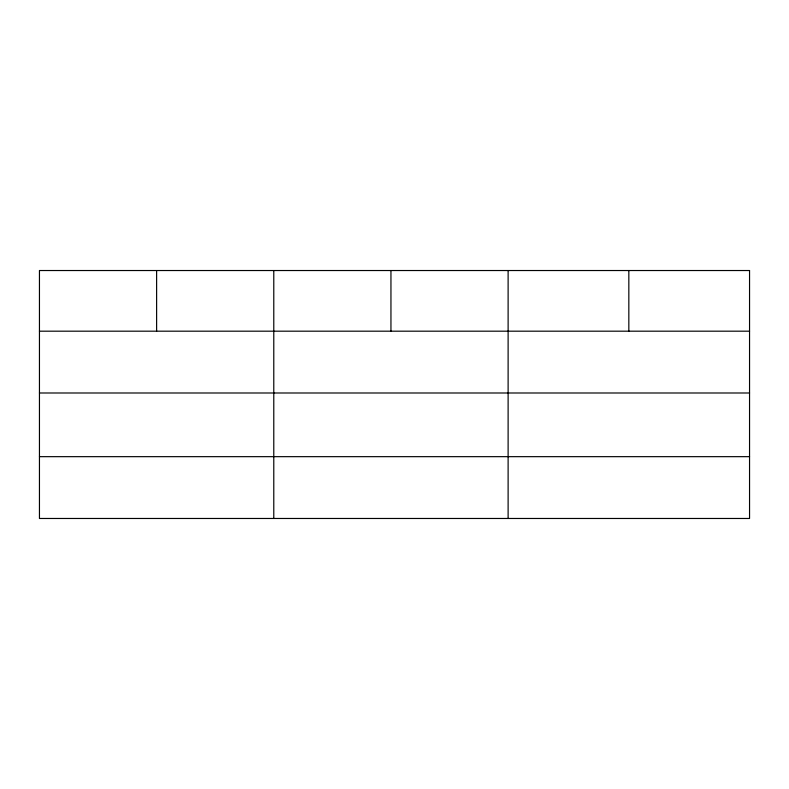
<?xml version="1.0" encoding="UTF-8"?>
<svg xmlns="http://www.w3.org/2000/svg" width="789" height="789" viewBox="0 0 789 789"><rect width="100%" height="100%" fill="white"/><g stroke="black" fill="none" stroke-linecap="round" stroke-linejoin="round"><path stroke-width="1.18" d="M39.45 331.183L749.55 331.183M39.45 392.991L749.55 392.991M39.45 456.663L749.55 456.663M628.833 270.528L628.833 331.183M508.116 270.528L508.116 518.472M390.949 270.528L390.949 331.183M273.783 270.528L273.783 518.472M156.617 270.528L156.617 331.183M749.55 270.528L39.45 270.528L39.45 518.472L749.55 518.472L749.55 270.528"/></g></svg>
